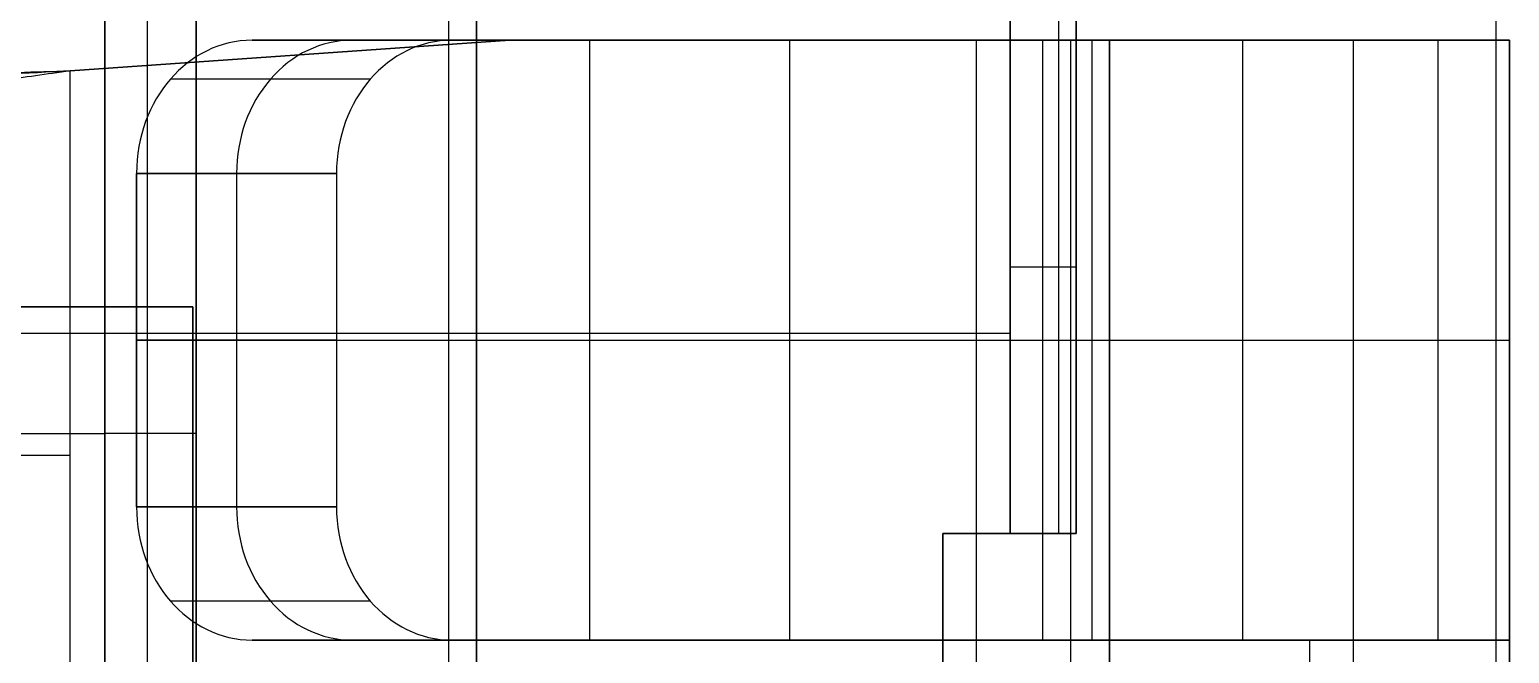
# Model space of a CAD drawing. Header units: inches. Extents: x 0 to 2.1, y -0.07 to 2.7.
# Drawn here: x 1.60629 to 1.65, y 0.15311 to 0.17153 of the extents above; entities that cross this region are included whole.
import ezdxf

# ---------------------------------------------------------------- set-up
doc = ezdxf.new("R2010")
doc.units = ezdxf.units.IN
doc.header["$LTSCALE"] = 0.0393700787401575
doc.header["$MEASUREMENT"] = 0
doc.layers.add('freetronics11$components', color=254, linetype='Continuous', true_color=0xe6e6e6)
doc.layers.add('freetronics11$screen', color=52, linetype='Continuous', true_color=0xd7d71f)

msp = doc.modelspace()

# ---------------------------------------------------------------- linework, layer by layer
at = {"layer": 'freetronics11$components', "color": 254, "true_color": 0xe6e6e6}
for p, q in [((1.608509867523936, 0.1468084941081187, -0.1505826391657147), (1.608509867523936, 0.1723990452892211, -0.1505826391657147)), ((1.608509867523936, 0.1723990452892211, -0.1505826391657147), (1.608509867523936, 0.1468084941081187, -0.1505826391657147)), ((1.609754760868766, 0.1723990452892211, -0.1513715846347217), (1.609754760868766, 0.1468084941081195, -0.1513715846347217)), ((1.6112025491337, 0.1723990452892211, -0.1516474533226435), (1.6112025491337, 0.1468084941081187, -0.1516474533226435)), ((1.6112025491337, 0.1468084941081187, -0.1516474533226435), (1.6112025491337, 0.1723990452892211, -0.1516474533226435)), ((1.618668563249251, 0.1527140059191424, -0.0955660289112655), (1.618668563249251, 0.1723990452892211, -0.0955660289112655)), ((1.619488188976377, 0.1290919586750479, -0.1516474533226435), (1.619488188976377, 0.1723990452892211, -0.1516474533226435)), ((1.619488188976377, 0.1290919586750479, -0.1386553273383915), (1.619488188976377, 0.1723990452892211, -0.1386553273383915)), ((1.619488188976377, 0.1723990452892211, -0.1516474533226435), (1.619488188976377, 0.1290919586750479, -0.1516474533226435)), ((1.619488188976377, 0.1290919586750479, -0.1386553273383915), (1.619488188976377, 0.1723990452892211, -0.1386553273383915)), ((1.619488188976377, 0.1290919586750479, -0.145151390330517), (1.619488188976377, 0.1723990452892211, -0.145151390330517)), ((1.635250512325275, 0.1723990452892211, -0.1052326359959505), (1.635250512325275, 0.1566510137931581, -0.1052326359959505)), ((1.635250512325275, 0.1566510137931581, -0.1052326359959505), (1.635250512325275, 0.1723990452892211, -0.1052326359959505)), ((1.636681388578647, 0.1723990452892024, -0.1066725483963303), (1.636681388578647, 0.1566510137931375, -0.1066725483963303)), ((1.637204724409448, 0.1723990452892211, -0.1386553273383915), (1.637204724409448, 0.1566510137931581, -0.1386553273383915)), ((1.637204724409448, 0.1566510137931581, -0.1386553273383915), (1.637204724409448, 0.1723990452892211, -0.1386553273383915)), ((1.637204724409448, 0.1723990452892211, -0.108633893389297), (1.637204724409448, 0.1566510137931581, -0.108633893389297)), ((1.637204724409448, 0.1566510137931582, -0.1152301304879978), (1.637204724409448, 0.1723990452892211, -0.1152301304879978)), ((1.637204724409448, 0.1723990452892211, -0.108633893389297), (1.637204724409448, 0.1566510137931581, -0.108633893389297)), ((1.607480314960629, 0.1703094449765833, -0.1516474533226435), (1.620472440944881, 0.1712179429270164, -0.1516474533226435)), ((1.607480314960629, 0.1703094449765833, -0.1634584769446907), (1.620472440944881, 0.1712179429270164, -0.1634584769446907)), ((1.607480314960629, 0.1703094449765833, -0.1634584769446907), (1.620472440944881, 0.1712179429270164, -0.1634584769446907)), ((1.620472440944881, 0.1712179429270164, -0.1516474533226435), (1.607480314960629, 0.1703094449765833, -0.1516474533226435)), ((1.620472440944884, 0.1712179429270154, -0.1575529651336679), (1.607480314960625, 0.1703094449765842, -0.1575529651336679)), ((1.636220472440944, 0.1712179429270164, -0.1045371170872891), (1.612855507843385, 0.1712179429270164, -0.0910473484872498)), ((1.612855507843385, 0.1712179429270164, -0.0910473484872498), (1.618761019654409, 0.1712179429270164, -0.0808187019858718)), ((1.618761019654409, 0.1712179429270164, -0.0808187019858718), (1.612855507843385, 0.1712179429270164, -0.0910473484872498)), ((1.612855507843385, 0.1712179429270164, -0.0910473484872498), (1.636220472440944, 0.1712179429270164, -0.1045371170872891)), ((1.615808263748896, 0.1712179429270164, -0.0859330252365608), (1.639173228346465, 0.1712179429270164, -0.0994227938365648)), ((1.642125984251968, 0.1712179429270164, -0.0943084705858718), (1.618761019654409, 0.1712179429270164, -0.0808187019858718)), ((1.642125984251968, 0.1712179429270164, -0.0943084705858718), (1.618761019654409, 0.1712179429270164, -0.0808187019858718)), ((1.620472440944881, 0.1712179429270164, -0.1516474533226435), (1.634251968503937, 0.1712179429270164, -0.1516474533226435)), ((1.620472440944881, 0.1712179429270164, -0.1634584769446907), (1.634251968503937, 0.1712179429270164, -0.1634584769446907)), ((1.620472440944881, 0.1712179429270164, -0.1634584769446907), (1.620472440944881, 0.1712179429270164, -0.1516474533226435)), ((1.620472440944881, 0.1712179429270164, -0.1516474533226435), (1.620472440944881, 0.1712179429270164, -0.1634584769446907)), ((1.620472440944881, 0.1712179429270164, -0.1634584769446907), (1.634251968503937, 0.1712179429270164, -0.1634584769446907)), ((1.634251968503937, 0.1712179429270164, -0.1516474533226435), (1.620472440944881, 0.1712179429270164, -0.1516474533226435)), ((1.643517926734604, 0.1712179429270164, -0.1569764036793108), (1.620472440944873, 0.1712179429270164, -0.1569764036793108)), ((1.622833215725255, 0.1535014074939456, -0.0968079808187655), (1.622833215725255, 0.1712179429270164, -0.0968079808187655)), ((1.624537990142161, 0.1712179429270164, -0.0977922327872584), (1.630443501953192, 0.1712179429270164, -0.0875635862858632)), ((1.628738727536279, 0.1535014074939456, -0.0865793343173678), (1.628738727536279, 0.1712179429270164, -0.0865793343173678)), ((1.632929974654999, 0.1712179429270164, -0.1516474533226435), (1.632929974654999, 0.1712179429270164, -0.1634584769446907)), ((1.634251968503937, 0.1712179429270164, -0.1516474533226435), (1.634251968503937, -0.025632450773771, -0.1516474533226435)), ((1.634251968503937, 0.1712179429270164, -0.1516474533226435), (1.634251968503937, -0.025632450773771, -0.1516474533226435)), ((1.634251968503937, 0.1712179429270164, -0.1634584769446907), (1.634251968503937, -0.025632450773771, -0.1634584769446907)), ((1.634251968503937, 0.1712179429270164, -0.1634584769446907), (1.634251968503937, -0.025632450773771, -0.1634584769446907)), ((1.636220472440944, 0.1535014074939455, -0.1045371170872891), (1.636220472440944, 0.1712179429270164, -0.1045371170872891)), ((1.636220472440944, 0.1535014074939455, -0.1045371170872891), (1.636220472440944, 0.1712179429270164, -0.1045371170872891)), ((1.636220472440944, 0.1712179429270164, -0.1045371170872891), (1.642125984251968, 0.1712179429270164, -0.0943084705858718)), ((1.642125984251968, 0.1712179429270164, -0.0943084705858718), (1.636220472440944, 0.1712179429270164, -0.1045371170872891)), ((1.637035853469252, 0.1712179429270164, -0.1504943304139288), (1.638188976377952, 0.1712179429270164, -0.1516474533226435)), ((1.637035853469237, 0.1712179429270162, -0.1504943304139297), (1.637035853469237, -0.0256324507737647, -0.1504943304139297)), ((1.638188976377952, 0.1712179429270164, -0.1516474533226435), (1.637035853469252, 0.1712179429270164, -0.1504943304139288)), ((1.637661517337734, 0.1712179429270255, -0.1059781619840612), (1.637661517337734, 0.1535014074939363, -0.1059781619840612)), ((1.638188976377952, 0.1712179429270164, -0.1079466659210687), (1.638188976377952, 0.1535014074939455, -0.1079466659210687)), ((1.638188976377952, -0.025632450773771, -0.1477104454486277), (1.638188976377952, 0.1712179429270164, -0.1477104454486277)), ((1.638188976377952, 0.1712179429270164, -0.1477104454486277), (1.638188976377952, 0.1712179429270164, -0.1079466659210687)), ((1.638188976377952, -0.0256960429891476, -0.1278285556848482), (1.638188976377952, 0.1712179429270164, -0.1278285556848482)), ((1.638188976377952, 0.1712179429270164, -0.1079466659210687), (1.638188976377952, 0.1535014074939455, -0.1079466659210687)), ((1.638188976377952, 0.1712179429270164, -0.1079466659210687), (1.649999999999999, 0.1712179429270164, -0.1079466659210687)), ((1.638188976377951, 0.1712179429270164, -0.1011275682534702), (1.648447095044435, 0.1712179429270164, -0.1011275682534702)), ((1.649999999999999, 0.1712179429270164, -0.1079466659210687), (1.638188976377952, 0.1712179429270164, -0.1079466659210687)), ((1.638188976377952, 0.1712179429270164, -0.1079466659210687), (1.638188976377952, 0.1712179429270164, -0.1477104454486277)), ((1.638188976377952, 0.1712179429270164, -0.1516474533226435), (1.645387508365157, 0.1712179429270164, -0.1588459853098325)), ((1.638188976377957, 0.1712179429270164, -0.1333963256154604), (1.650000000000007, 0.1712179429270164, -0.1333963256154604)), ((1.638188976377952, -0.025632450773771, -0.1477104454486277), (1.638188976377952, 0.1712179429270164, -0.1477104454486277)), ((1.645387508365157, 0.1712179429270164, -0.1588459853098325), (1.638188976377952, 0.1712179429270164, -0.1516474533226435)), ((1.642125984251968, 0.1535014074939455, -0.0943084705858718), (1.642125984251968, 0.1712179429270164, -0.0943084705858718)), ((1.642125984251968, 0.1535014074939455, -0.0943084705858718), (1.642125984251968, 0.1712179429270164, -0.0943084705858718)), ((1.643110236220472, 0.1712179429270164, -0.0949251979154531), (1.643110236220472, 0.1712179429270164, -0.1079466659210762)), ((1.643517926734626, 0.1712179429270164, -0.1079466659210879), (1.643517926734626, 0.1712179429270164, -0.1569764036793113)), ((1.64538750836514, 0.1712179429270162, -0.1588459853098347), (1.64538750836514, -0.0256324507737647, -0.1588459853098347)), ((1.647890163839124, 0.1712179429270255, -0.1000726501730371), (1.647890163839124, 0.1535014074939363, -0.1000726501730371)), ((1.649999999999999, 0.1712179429270164, -0.1477104454486277), (1.649999999999999, 0.1712179429270164, -0.1079466659210687)), ((1.649999999999999, -0.025632450773771, -0.1477104454486277), (1.649999999999999, 0.1712179429270164, -0.1477104454486277)), ((1.649999999999999, 0.1712179429270164, -0.1079466659210687), (1.649999999999999, 0.1535014074939455, -0.1079466659210687)), ((1.649999999999999, -0.025632450773771, -0.1477104454486277), (1.649999999999999, 0.1712179429270164, -0.1477104454486277)), ((1.649999999999999, 0.1712179429270164, -0.1477104454486277), (1.649999999999999, 0.1712179429270164, -0.1079466659210687)), ((1.649999999999999, -0.0256960429891476, -0.1278285556848482), (1.649999999999999, 0.1712179429270164, -0.1278285556848482)), ((1.649999999999999, 0.1712179429270164, -0.1079466659210687), (1.649999999999999, 0.1535014074939455, -0.1079466659210687)), ((1.613976377952755, 0.1707636939517999, -0.1516474533226451), (1.613976377952755, 0.1707636939517999, -0.1634584769446923)), ((1.607480314960629, 0.1475958956829219, -0.1516474533226435), (1.607480314960629, 0.1703094449765833, -0.1516474533226435)), ((1.607480314960629, 0.1475958956829219, -0.1516474533226435), (1.607480314960629, 0.1703094449765833, -0.1516474533226435)), ((1.607480314960629, 0.1475958956829219, -0.1634584769446907), (1.607480314960629, 0.1703094449765833, -0.1634584769446907)), ((1.607480314960629, 0.1475958956829219, -0.1634584769446907), (1.607480314960629, 0.1703094449765833, -0.1634584769446907)), ((1.607480314960629, 0.1703094449765833, -0.1634584769446907), (1.607480314960629, 0.1703094449765833, -0.1516474533226435)), ((1.607480314960629, 0.1703094449765833, -0.1516474533226435), (1.607480314960629, 0.1703094449765833, -0.1634584769446907)), ((1.61635010455323, 0.1700648200183096, -0.0794267595032129), (1.610444592742228, 0.1700648200182905, -0.089655406004606)), ((1.609445959009606, 0.1672809350530006, -0.0890788445502419), (1.609445959009606, 0.1574384153679613, -0.0890788445502419)), ((1.609445959009606, 0.1574384153679613, -0.0890788445502419), (1.609445959009606, 0.1672809350530006, -0.0890788445502419)), ((1.609445959009606, 0.1672809350530006, -0.0890788445502419), (1.615351470820629, 0.1672809350530006, -0.0788501980488639)), ((1.615351470820629, 0.1672809350530006, -0.0788501980488639), (1.609445959009606, 0.1672809350530006, -0.0890788445502419)), ((1.612398714915098, 0.1672809350530077, -0.0839645212995529), (1.612398714915098, 0.1574384153679543, -0.0839645212995529)), ((1.615351470820629, 0.1672809350530006, -0.0788501980488639), (1.615351470820629, 0.1574384153679613, -0.0788501980488639)), ((1.615351470820629, 0.1672809350530006, -0.0788501980488639), (1.615351470820629, 0.1574384153679613, -0.0788501980488639)), ((1.611105093373031, 0.1633439271789849, -0.0788128076533521), (1.581577534317913, 0.1633439271789849, -0.0788128076533521)), ((1.581577534317913, 0.1633439271789849, -0.0788128076533521), (1.611105093373031, 0.1633439271789849, -0.0788128076533521)), ((1.611105093373031, 0.1633439271789849, -0.0670017840313049), (1.581577534317913, 0.1633439271789849, -0.0670017840313049)), ((1.611105093373031, 0.1633439271789849, -0.0729072958423285), (1.581577534317913, 0.1633439271789849, -0.0729072958423285)), ((1.611105093373031, 0.1397218799348904, -0.0788128076533521), (1.611105093373031, 0.1633439271789849, -0.0788128076533521)), ((1.611105093373031, 0.1397218799348904, -0.0670017840313049), (1.611105093373031, 0.1633439271789849, -0.0670017840313049)), ((1.611105093373031, 0.1633439271789849, -0.0670017840313049), (1.611105093373031, 0.1633439271789849, -0.0788128076533521)), ((1.611105093373031, 0.1633439271789849, -0.0788128076533521), (1.611105093373031, 0.1397218799348904, -0.0788128076533521)), ((1.611105093373031, 0.1397218799348904, -0.0729072958423285), (1.611105093373031, 0.1633439271789849, -0.0729072958423285)), ((1.611105093373031, 0.1633439271789849, -0.0788128076533521), (1.611105093373031, 0.1633439271789849, -0.0670017840313049)), ((1.635250512325266, 0.1625565256041818, -0.1052326359959489), (1.602086614173219, 0.1625565256041818, -0.0858994218265714)), ((1.609445959009571, 0.162359675210481, -0.0890788445502728), (1.636220472440939, 0.162359675210481, -0.1045371170872581)), ((1.615351470820595, 0.162359675210481, -0.0788501980488554), (1.6094459590096, 0.162359675210481, -0.0890788445502504)), ((1.615351470820595, 0.162359675210481, -0.0788501980488562), (1.642125984251963, 0.162359675210481, -0.0943084705858793)), ((1.578149606299218, 0.1596037696986699, -0.1221198942675246), (1.608509867523946, 0.1596037696986699, -0.150582639165729)), ((1.615351470820629, 0.1574384153679613, -0.0788501980488639), (1.609445959009606, 0.1574384153679613, -0.0890788445502419)), ((1.609445959009606, 0.1574384153679613, -0.0890788445502419), (1.615351470820629, 0.1574384153679613, -0.0788501980488639)), ((1.637204724409448, 0.1566510137931581, -0.1386553273383915), (1.633267716535433, 0.1566510137931581, -0.1386553273383915)), ((1.633267716535433, 0.1566510137931581, -0.1386553273383915), (1.633267716535433, 0.1290919586750479, -0.1386553273383915)), ((1.633267716535433, 0.1566510137931581, -0.1386553273383915), (1.633267716535433, 0.1290919586750479, -0.1386553273383915)), ((1.633267716535433, 0.1527140059191424, -0.1040767460735884), (1.633267716535433, 0.1566510137931581, -0.1040767460735884)), ((1.633267716535433, 0.1566510137931581, -0.1040767460735884), (1.633267716535433, 0.1566510137931581, -0.1386553273383915)), ((1.633267716535433, 0.129091958675048, -0.1102378706897695), (1.633267716535433, 0.156651013793158, -0.1102378706897695)), ((1.635250512325275, 0.1566510137931581, -0.1052326359959505), (1.633267716535433, 0.1566510137931581, -0.1040767460735884)), ((1.633267716535433, 0.1566510137931581, -0.1040767460735884), (1.633267716535433, 0.1527140059191424, -0.1040767460735884)), ((1.637204724409448, 0.1566510137931581, -0.1386553273383915), (1.633267716535433, 0.1566510137931581, -0.1386553273383915)), ((1.633267716535433, 0.1566510137931581, -0.1386553273383915), (1.633267716535433, 0.1566510137931581, -0.1040767460735884)), ((1.633267716535433, 0.1566510137931581, -0.1040767460735884), (1.635250512325275, 0.1566510137931581, -0.1052326359959505)), ((1.633267716535448, 0.1566510137931581, -0.1213660367059998), (1.637204724409432, 0.1566510137931581, -0.1213660367059997)), ((1.635236220472441, 0.1566510137931581, -0.1052243044225472), (1.635236220472441, 0.1566510137931581, -0.1386553273383914)), ((1.637204724409448, 0.1566510137931581, -0.108633893389297), (1.637204724409448, 0.1566510137931581, -0.1386553273383915)), ((1.637204724409448, 0.1566510137931581, -0.108633893389297), (1.637204724409448, 0.1566510137931581, -0.1386553273383915)), ((1.616350104553242, 0.1546545304026541, -0.0794267595032198), (1.610444592742221, 0.1546545304026574, -0.0896554060046003)), ((1.612855507843385, 0.1535014074939455, -0.0910473484872498), (1.636220472440944, 0.1535014074939455, -0.1045371170872891)), ((1.612855507843385, 0.1535014074939455, -0.0910473484872498), (1.618761019654409, 0.1535014074939455, -0.0808187019858718)), ((1.636220472440944, 0.1535014074939455, -0.1045371170872891), (1.612855507843385, 0.1535014074939455, -0.0910473484872498)), ((1.618761019654409, 0.1535014074939455, -0.0808187019858718), (1.612855507843385, 0.1535014074939455, -0.0910473484872498)), ((1.615808263748889, 0.1535014074939455, -0.0859330252365569), (1.639173228346465, 0.1535014074939455, -0.0994227938365647)), ((1.618761019654409, 0.1535014074939455, -0.0808187019858718), (1.642125984251968, 0.1535014074939455, -0.0943084705858718)), ((1.618761019654409, 0.1535014074939455, -0.0808187019858718), (1.642125984251968, 0.1535014074939455, -0.0943084705858718)), ((1.630443501953192, 0.1535014074939455, -0.0875635862858632), (1.624537990142161, 0.1535014074939455, -0.0977922327872584)), ((1.642125984251968, 0.1535014074939455, -0.0943084705858718), (1.636220472440944, 0.1535014074939455, -0.1045371170872891)), ((1.636220472440944, 0.1535014074939455, -0.1045371170872891), (1.642125984251968, 0.1535014074939455, -0.0943084705858718)), ((1.638188976377952, 0.1535014074939455, -0.1079466659210687), (1.638188976377952, 0.1535014074939455, -0.1171986344250056)), ((1.638188976377952, 0.1535014074939455, -0.1171986344250056), (1.638188976377952, 0.1121628248167801, -0.1171986344250056)), ((1.649999999999999, 0.1535014074939455, -0.1079466659210687), (1.638188976377952, 0.1535014074939455, -0.1079466659210687)), ((1.64844709504444, 0.1535014074939455, -0.1011275682534702), (1.638188976377947, 0.1535014074939455, -0.1011275682534702)), ((1.638188976377952, 0.1535014074939455, -0.1079466659210687), (1.649999999999999, 0.1535014074939455, -0.1079466659210687)), ((1.649999999999999, 0.1535014074939455, -0.1171986344250056), (1.638188976377952, 0.1535014074939455, -0.1171986344250056)), ((1.638188976377952, 0.1535014074939455, -0.1171986344250056), (1.638188976377952, 0.1535014074939455, -0.1079466659210687)), ((1.650000000000007, 0.1535014074939455, -0.1125726501730332), (1.638188976377945, 0.1535014074939455, -0.1125726501730332)), ((1.638188976377952, 0.1121628248167801, -0.1171986344250056), (1.638188976377952, 0.1535014074939455, -0.1171986344250056)), ((1.638188976377952, 0.1535014074939455, -0.1171986344250056), (1.649999999999999, 0.1535014074939455, -0.1171986344250056)), ((1.643110236220472, 0.1535014074939455, -0.0949251979154415), (1.643110236220472, 0.1535014074939455, -0.1079466659210755)), ((1.644094488188976, 0.1535014074939455, -0.1079466659210612), (1.644094488188976, 0.1535014074939455, -0.1171986344250052)), ((1.644094488188976, 0.1535014074939455, -0.1171986344250056), (1.644094488188976, 0.1121628248167802, -0.1171986344250056)), ((1.649999999999999, 0.1535014074939455, -0.1079466659210687), (1.649999999999999, 0.1535014074939455, -0.1171986344250056)), ((1.649999999999999, 0.1535014074939455, -0.1171986344250056), (1.649999999999999, 0.1121628248167801, -0.1171986344250056)), ((1.649999999999999, 0.1535014074939455, -0.1079466659210687), (1.649999999999999, 0.1535014074939455, -0.1171986344250056)), ((1.649999999999999, 0.1535014074939455, -0.1171986344250056), (1.649999999999999, 0.1121628248167801, -0.1171986344250056))]:
    msp.add_line(p, q, dxfattribs=at)
at = {"layer": 'freetronics11$components', "color": 105, "true_color": 0x5e8966}
for p, q in [((1.611105093373031, 0.1633439271789849, -0.0670017840313049), (1.581577534317913, 0.1633439271789849, -0.0670017840313049)), ((1.611105093373031, 0.1397218799348904, -0.0670017840313049), (1.611105093373031, 0.1633439271789849, -0.0670017840313049))]:
    msp.add_line(p, q, dxfattribs=at)
at = {"layer": 'freetronics11$components', "color": 254, "true_color": 0xe6e6e6, "extrusion": (0.5000000000000168, 0, 0.866025403784429)}
for centre, start, end in [((0.1672809350530006, -1.442297516669635, 0.7275784371845476), 0, 90), ((0.1672809350530006, -1.442297516669635, 0.7275784371845476), 0, 90), ((0.1672809350530006, -1.442297516669641, 0.7393894608065835), 0, 90), ((0.1672809350530006, -1.442297516669641, 0.7393894608065835), 0, 90), ((0.1574384153679613, -1.442297516669635, 0.7275784371845476), 90, 180), ((0.1574384153679613, -1.442297516669635, 0.7275784371845476), 90, 180), ((0.1574384153679613, -1.442297516669641, 0.7393894608065835), 90, 180), ((0.1574384153679613, -1.442297516669641, 0.7393894608065835), 90, 180)]:
    msp.add_arc(centre, 0.0039370078740157, start, end, dxfattribs=at)
at = {"layer": 'freetronics11$components', "color": 254, "true_color": 0xe6e6e6, "extrusion": (0.5000000000000162, 0, 0.8660254037844294)}
msp.add_arc((0.1672809350530006, -1.442297516669635, 0.7334839489955636), 0.0039370078740138, 359.9999999999935, 90, dxfattribs=at)
at = {"layer": 'freetronics11$components', "color": 254, "true_color": 0xe6e6e6, "extrusion": (0, 1, 0)}
for centre, radius, start, end in [((-1.634251968503937, -0.1477104454486277, 0.1712179429270164), 0.0039370078740156, 224.999999999996, 269.9999999999968), ((-1.634251968503937, -0.1477104454486277, 0.1712179429270164), 0.0157480314960625, 224.9999999999998, 270), ((-1.634251968503937, -0.1477104454486277, 0.1712179429270164), 0.0039370078740156, 224.999999999996, 269.9999999999968), ((-1.634251968503937, -0.1477104454486277, 0.1712179429270164), 0.0157480314960625, 224.9999999999998, 270), ((-1.634251968503937, -0.1079466659210687, 0.1712179429270164), 0.0039370078740157, 120.0000000000007, 180), ((-1.634251968503937, -0.1079466659210687, 0.1712179429270164), 0.0039370078740157, 120.0000000000007, 180), ((-1.634251968503937, -0.1477104454486277, 0.1712179429270164), 0.0039370078740156, 180, 225.0000000000003), ((-1.634251968503937, -0.1477104454486277, 0.1712179429270164), 0.0039370078740156, 180, 225.0000000000003), ((-1.634251968503937, -0.1079466659210687, 0.1712179429270164), 0.0157480314960634, 119.9999999999982, 180), ((-1.634251968503937, -0.1079466659210687, 0.1712179429270164), 0.0157480314960634, 120.000000000001, 180.0000000000028), ((-1.634251968503937, -0.1477104454486277, 0.1712179429270164), 0.0157480314960625, 180, 224.9999999999998), ((-1.634251968503937, -0.1477104454486277, 0.1712179429270164), 0.0157480314960625, 180, 224.9999999999998), ((-1.633267716535433, -0.108633893389297, 0.1645250295411699), 0.0039370078740157, 120.2404595344287, 180), ((-1.634251968503937, -0.1079466659210687, 0.162359675210481), 0.0039370078740157, 119.9999999999774, 180), ((-1.634251968503937, -0.1079466659210687, 0.162359675210481), 0.015748031496063, 119.9999999999767, 180), ((-1.6112025491337, -0.1477104454486277, 0.1596037696986699), 0.0039370078740123, 269.9999999999418, 313.1523897339501), ((-1.607480314960629, -0.1477104454486277, 0.1589526703297369), 0.015748031496063, 270, 314.9999999999974), ((-1.607480314960629, -0.1477104454486277, 0.1589526703297369), 0.0039370078740157, 270, 314.9999999999974), ((-1.633267716535433, -0.108633893389297, 0.1566510137931581), 0.0039370078740158, 120.2404595344026, 180.0000000000008), ((-1.633267716535433, -0.108633893389297, 0.1566510137931581), 0.0039370078740158, 120.2404595344059, 180.000000000003), ((-1.634251968503937, -0.1079466659210687, 0.1535014074939455), 0.0039370078740157, 120.0000000000007, 180), ((-1.634251968503937, -0.1079466659210687, 0.1535014074939455), 0.0039370078740157, 120.0000000000007, 180), ((-1.634251968503937, -0.1079466659210687, 0.1535014074939455), 0.0157480314960634, 119.9999999999982, 180), ((-1.634251968503937, -0.1079466659210687, 0.1535014074939455), 0.0157480314960634, 120.000000000001, 180.0000000000028)]:
    msp.add_arc(centre, radius, start, end, dxfattribs=at)
at = {"layer": 'freetronics11$components', "color": 254, "true_color": 0xe6e6e6, "extrusion": (0.4999999999999735, 0, 0.866025403784454)}
msp.add_arc((0.1574384153679613, -1.442297516669669, 0.7334839489954934), 0.0039370078740157, 90.00000000006787, 180.0000000000744, dxfattribs=at)
at = {"layer": 'freetronics11$components', "color": 254, "true_color": 0xe6e6e6}
for points in [[(1.607480314960629, 0.1703094449765833, -0.1634584769446907), (1.605418902458267, 0.1702389951742999, -0.1634584769446907), (1.601296950270984, 0.1700980955698116, -0.162638408343486), (1.597802413858661, 0.1699571959653235, -0.1603036240690726), (1.596344775099409, 0.1698867461630794, -0.1588459853098325)], [(1.596344775099409, 0.1698867461630794, -0.1588459853098325), (1.597802413858661, 0.1699571959653235, -0.1603036240690726), (1.601296950270984, 0.1700980955698116, -0.162638408343486), (1.605418902458267, 0.1702389951742999, -0.1634584769446907), (1.607480314960629, 0.1703094449765833, -0.1634584769446907)], [(1.607480314960627, 0.1703094449765734, -0.1575534663130296), (1.606191866542425, 0.1702389951743157, -0.1575534663130288), (1.603616992746283, 0.1700980955698116, -0.1570373303343046), (1.601431318773756, 0.1699571959653068, -0.1555815828629238), (1.60052024816005, 0.1698867461630483, -0.1546705122492075)], [(1.607480314960629, 0.1703094449765833, -0.1516474533226435), (1.607136878547755, 0.1702624965325282, -0.1516474533226435), (1.606449939585039, 0.1701684840698117, -0.1515571041580933), (1.60548890191748, 0.1700277070698511, -0.1511590293222375), (1.604939276211771, 0.1699336946070951, -0.1507371766303887), (1.604696429995314, 0.1698867461630794, -0.1504943304139288)], [(1.607480314960629, 0.1703094449765833, -0.1516474533226435), (1.607136878547755, 0.1702624965325282, -0.1516474533226435), (1.606449939585039, 0.1701684840698117, -0.1515571041580933), (1.60548890191748, 0.1700277070698511, -0.1511590293222375), (1.604939276211771, 0.1699336946070951, -0.1507371766303887), (1.604696429995314, 0.1698867461630794, -0.1504943304139288)]]:
    msp.add_open_spline(points, degree=3, dxfattribs=at)
at = {"layer": 'freetronics11$screen'}
msp.add_line((1.649606, 0.1288190000000002, -0.0642037024644965), (1.649606, 0.2114960000000002, -0.0642037024644965), dxfattribs=at)

doc.saveas('drawing.dxf')
